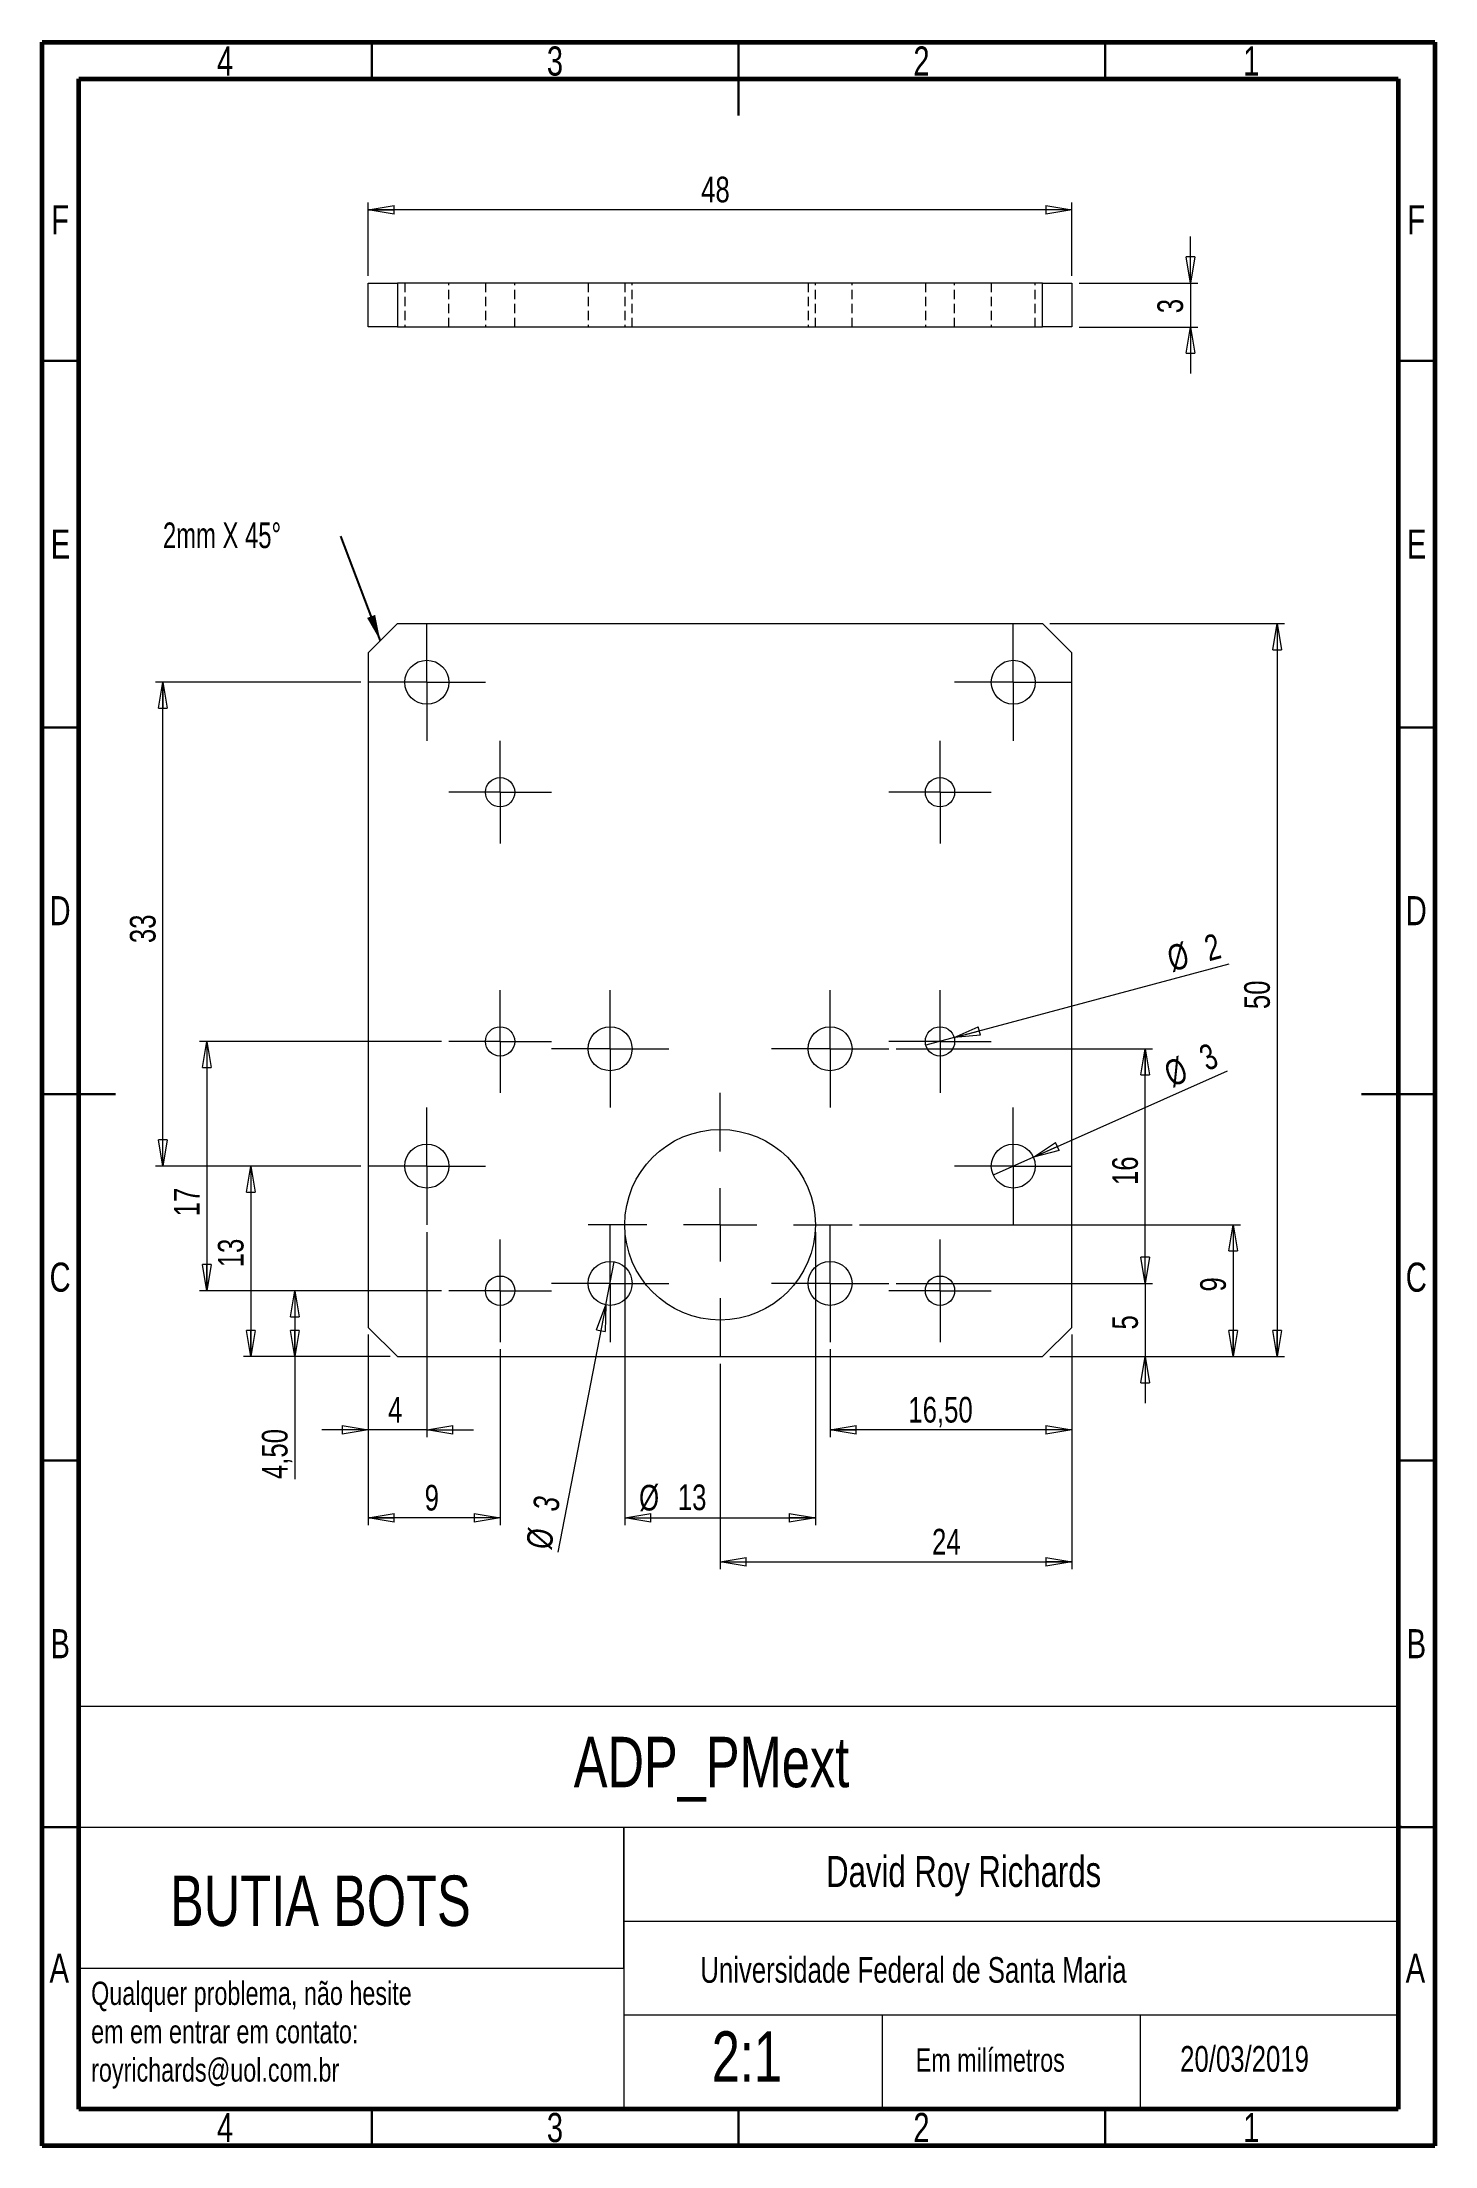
# Model space of a CAD drawing. Header units: millimetres. Extents: x 15 to 205, y 5 to 292.
import ezdxf

# ---------------------------------------------------------------- set-up
doc = ezdxf.new("R2010")
doc.units = ezdxf.units.MM
doc.linetypes.add('HIDDEN', pattern=[1.905, 1.27, -0.635])
doc.styles.add('SLDTEXTSTYLE0', font='TXT', dxfattribs={"width": 0.75})
doc.styles.add('SLDTEXTSTYLE1', font='TXT', dxfattribs={"width": 0.694444})
doc.dimstyles.new('SLDDIMSTYLE0', dxfattribs={"dimtxt": 3.5, "dimasz": 3.556, "dimexe": 0, "dimexo": 0.0625, "dimgap": 0.875, "dimtad": 1, "dimlfac": 0.5, "dimrnd": 1e-09, "dimzin": 12, "dimdsep": 46, "dimtxsty": 'SLDTEXTSTYLE0', "dimblk1": 'CLOSED', "dimblk2": 'CLOSED', "dimsah": 1, "dimcen": 0.09, "dimadec": 0, "dimazin": 3, "dimtfac": 1, "dimtofl": 0, "dimtmove": 0, "dimatfit": 3, "dimldrblk": 'CLOSED', "dimfxl": 0, "dimfrac": 2, "dimtolj": 1, "dimtzin": 12, "dimarcsym": 0})
doc.dimstyles.new('SLDDIMSTYLE1', dxfattribs={"dimtxt": 3.5, "dimasz": 3.556, "dimexe": 0, "dimexo": 0.0625, "dimgap": 0.875, "dimtad": 1, "dimlfac": 0.5, "dimrnd": 1e-09, "dimzin": 12, "dimdsep": 46, "dimtxsty": 'SLDTEXTSTYLE0', "dimblk1": 'CLOSED', "dimblk2": 'CLOSED', "dimsah": 1, "dimcen": 0.09, "dimadec": 0, "dimazin": 3, "dimtfac": 1, "dimtmove": 0, "dimatfit": 0, "dimldrblk": 'CLOSED', "dimfxl": 0, "dimfrac": 2, "dimtolj": 1, "dimtzin": 12, "dimarcsym": 0})
doc.dimstyles.new('SLDDIMSTYLE2', dxfattribs={"dimtxt": 3.5, "dimasz": 3.556, "dimexe": 0, "dimexo": 0.0625, "dimgap": 0.875, "dimtad": 1, "dimlfac": 0.5, "dimrnd": 1e-09, "dimzin": 12, "dimdsep": 46, "dimtxsty": 'SLDTEXTSTYLE0', "dimblk1": 'NONE', "dimblk2": 'CLOSED', "dimsah": 1, "dimcen": 0, "dimadec": 0, "dimazin": 3, "dimtfac": 1, "dimtmove": 0, "dimatfit": 3, "dimldrblk": 'NONE', "dimfxl": 0, "dimfrac": 2, "dimtolj": 1, "dimtzin": 12, "dimarcsym": 0})
doc.dimstyles.new('SLDDIMSTYLE3', dxfattribs={"dimtxt": 0.18, "dimasz": 3.556, "dimexe": 0, "dimexo": 0.0625, "dimgap": 0, "dimtad": 0, "dimtih": 1, "dimtoh": 1, "dimdec": 0, "dimrnd": 1e-09, "dimzin": 0, "dimdsep": 46, "dimtxsty": 'Standard', "dimsah": 1, "dimcen": 0.09, "dimadec": 0, "dimazin": 0, "dimtfac": 3.556, "dimtdec": 0, "dimtofl": 0, "dimtmove": 0, "dimatfit": 3, "dimfxl": 0, "dimfrac": 2, "dimtolj": 1, "dimtzin": 0, "dimarcsym": 0})

# ---------------------------------------------------------------- blocks, each defined once
blk = doc.blocks.new('SW_NOTE_0')
at = {"color": 0, "linetype": 'Continuous', "lineweight": 0, "char_height": 3.175, "attachment_point": 1, "style": 'SLDTEXTSTYLE0'}
for s, insert in [('Qualquer problema, não hesite', (0, 4.09)), ('em em entrar em contato:', (0, -1.14)), ('royrichards@uol.com.br', (0, -6.37))]:
    blk.add_mtext(s, dxfattribs=dict(at, insert=insert))
blk = doc.blocks.new('_CLOSED')
at = {"color": 0, "linetype": 'ByBlock', "lineweight": -2}
for p, q in [((-1, 0.166667), (0, 0)), ((-1, 0.166667), (-1, -0.166667)), ((0, 0), (-1, -0.166667)), ((0, 0), (-1, 0))]:
    blk.add_line(p, q, dxfattribs=at)
blk = doc.blocks.new('_D')
at = {"color": 7, "linetype": 'Continuous', "lineweight": 0}
for p, q in [((58.49, 138.67), (42.49, 138.67)), ((43.49, 138.67), (43.49, 112.67)), ((62.49, 112.67), (42.49, 112.67))]:
    blk.add_line(p, q, dxfattribs=at)
at = {"color": 7, "linetype": 'Continuous', "lineweight": 0, "xscale": 3.556, "yscale": 3.556}
for p, rotation in [((43.49, 138.67, -3), 90.0000000000004), ((43.49, 112.67, -3), 270.0000000000004)]:
    blk.add_blockref('_CLOSED', p, dxfattribs=dict(at, rotation=rotation))
at = {"color": 7, "linetype": 'Continuous', "lineweight": 0, "insert": (38.98, 124.86), "char_height": 3.5, "attachment_point": 1, "rotation": 90, "style": 'SLDTEXTSTYLE0'}
blk.add_mtext('13', dxfattribs=at)
blk = doc.blocks.new('_D_1')
at = {"color": 7, "linetype": 'Continuous', "lineweight": 0}
for p, q in [((69.49, 121.67), (48.49, 121.67)), ((49.49, 121.67), (49.49, 112.67)), ((62.49, 112.67), (48.49, 112.67)), ((49.49, 112.67), (49.49, 95.97))]:
    blk.add_line(p, q, dxfattribs=at)
at = {"color": 7, "linetype": 'Continuous', "lineweight": 0, "xscale": 3.556, "yscale": 3.556}
for p, rotation in [((49.49, 121.67, -3), 90.0000000000004), ((49.49, 112.67, -3), 270.0000000000004)]:
    blk.add_blockref('_CLOSED', p, dxfattribs=dict(at, rotation=rotation))
at = {"color": 7, "linetype": 'Continuous', "lineweight": 0, "insert": (44.98, 95.97), "char_height": 3.5, "attachment_point": 1, "rotation": 90, "style": 'SLDTEXTSTYLE0'}
blk.add_mtext('4,50', dxfattribs=at)
blk = doc.blocks.new('_D_2')
at = {"color": 7, "linetype": 'Continuous', "lineweight": 0}
for p, q in [((69.49, 155.67), (36.49, 155.67)), ((37.49, 155.67), (37.49, 121.67)), ((69.49, 121.67), (36.49, 121.67))]:
    blk.add_line(p, q, dxfattribs=at)
at = {"color": 7, "linetype": 'Continuous', "lineweight": 0, "xscale": 3.556, "yscale": 3.556}
for p, rotation in [((37.49, 155.67, -3), 90.0000000000004), ((37.49, 121.67, -3), 270.0000000000004)]:
    blk.add_blockref('_CLOSED', p, dxfattribs=dict(at, rotation=rotation))
at = {"color": 7, "linetype": 'Continuous', "lineweight": 0, "insert": (32.98, 131.81), "char_height": 3.5, "attachment_point": 1, "rotation": 90, "style": 'SLDTEXTSTYLE0'}
blk.add_mtext('17', dxfattribs=at)
blk = doc.blocks.new('_D_3')
at = {"color": 7, "linetype": 'Continuous', "lineweight": 0}
for p, q in [((94.49, 129.67), (94.49, 89.67)), ((120.49, 129.67), (120.49, 89.67)), ((94.49, 90.67), (120.49, 90.67))]:
    blk.add_line(p, q, dxfattribs=at)
at = {"color": 7, "linetype": 'Continuous', "lineweight": 0, "xscale": 3.556, "yscale": 3.556, "rotation": 180.0000000000004}
blk.add_blockref('_CLOSED', (94.49, 90.67, -3), dxfattribs=at)
at = {"color": 7, "linetype": 'Continuous', "lineweight": 0, "xscale": 3.556, "yscale": 3.556}
blk.add_blockref('_CLOSED', (120.49, 90.67, -3), dxfattribs=at)
at = {"color": 7, "linetype": 'Continuous', "lineweight": 0, "char_height": 3.5, "attachment_point": 1, "style": 'SLDTEXTSTYLE0'}
for s, insert in [('%%c', (96.44, 95.18)), ('13', (101.72, 95.23))]:
    blk.add_mtext(s, dxfattribs=dict(at, insert=insert))
blk = doc.blocks.new('_D_4')
at = {"color": 7, "linetype": 'Continuous', "lineweight": 0}
for p, q in [((165.49, 122.67), (165.49, 129.02)), ((131.49, 122.67), (166.49, 122.67)), ((165.49, 122.67), (165.49, 112.67)), ((152.49, 112.67), (166.49, 112.67)), ((165.49, 112.67), (165.49, 106.32))]:
    blk.add_line(p, q, dxfattribs=at)
at = {"color": 7, "linetype": 'Continuous', "lineweight": 0, "xscale": 3.556, "yscale": 3.556}
for p, rotation in [((165.49, 122.67, -3), 270.0000000000004), ((165.49, 112.67, -3), 90.0000000000004)]:
    blk.add_blockref('_CLOSED', p, dxfattribs=dict(at, rotation=rotation))
at = {"color": 7, "linetype": 'Continuous', "lineweight": 0, "insert": (160.98, 116.37), "char_height": 3.5, "attachment_point": 1, "rotation": 90, "style": 'SLDTEXTSTYLE0'}
blk.add_mtext('5', dxfattribs=at)
blk = doc.blocks.new('_D_5')
at = {"color": 7, "linetype": 'Continuous', "lineweight": 0}
for p, q in [((59.49, 115.67), (59.49, 89.67)), ((77.49, 113.67), (77.49, 89.67)), ((77.49, 90.67), (59.49, 90.67))]:
    blk.add_line(p, q, dxfattribs=at)
at = {"color": 7, "linetype": 'Continuous', "lineweight": 0, "xscale": 3.556, "yscale": 3.556, "rotation": 180.0000000000004}
blk.add_blockref('_CLOSED', (59.49, 90.67, -3), dxfattribs=at)
at = {"color": 7, "linetype": 'Continuous', "lineweight": 0, "xscale": 3.556, "yscale": 3.556}
blk.add_blockref('_CLOSED', (77.49, 90.67, -3), dxfattribs=at)
at = {"color": 7, "linetype": 'Continuous', "lineweight": 0, "insert": (67.19, 95.18), "char_height": 3.5, "attachment_point": 1, "style": 'SLDTEXTSTYLE0'}
blk.add_mtext('9', dxfattribs=at)
blk = doc.blocks.new('_D_6')
at = {"color": 7, "linetype": 'Continuous', "lineweight": 0}
for p, q in [((67.49, 129.67), (67.49, 101.67)), ((59.49, 115.67), (59.49, 101.67)), ((59.49, 102.67), (53.14, 102.67)), ((67.49, 102.67), (59.49, 102.67)), ((67.49, 102.67), (73.84, 102.67))]:
    blk.add_line(p, q, dxfattribs=at)
at = {"color": 7, "linetype": 'Continuous', "lineweight": 0, "xscale": 3.556, "yscale": 3.556}
blk.add_blockref('_CLOSED', (59.49, 102.67, -3), dxfattribs=at)
at = {"color": 7, "linetype": 'Continuous', "lineweight": 0, "xscale": 3.556, "yscale": 3.556, "rotation": 180.0000000000004}
blk.add_blockref('_CLOSED', (67.49, 102.67, -3), dxfattribs=at)
at = {"color": 7, "linetype": 'Continuous', "lineweight": 0, "insert": (62.19, 107.18), "char_height": 3.5, "attachment_point": 1, "style": 'SLDTEXTSTYLE0'}
blk.add_mtext('4', dxfattribs=at)
blk = doc.blocks.new('_D_7')
at = {"color": 7, "linetype": 'Continuous', "lineweight": 0}
for p, q in [((131.49, 154.67), (166.49, 154.67)), ((165.49, 122.67), (165.49, 154.67)), ((131.49, 122.67), (166.49, 122.67))]:
    blk.add_line(p, q, dxfattribs=at)
at = {"color": 7, "linetype": 'Continuous', "lineweight": 0, "xscale": 3.556, "yscale": 3.556}
for p, rotation in [((165.49, 154.67, -3), 90.0000000000004), ((165.49, 122.67, -3), 270.0000000000004)]:
    blk.add_blockref('_CLOSED', p, dxfattribs=dict(at, rotation=rotation))
at = {"color": 7, "linetype": 'Continuous', "lineweight": 0, "insert": (160.98, 136.08), "char_height": 3.5, "attachment_point": 1, "rotation": 90, "style": 'SLDTEXTSTYLE0'}
blk.add_mtext('16', dxfattribs=at)
blk = doc.blocks.new('_D_8')
at = {"color": 7, "linetype": 'Continuous', "lineweight": 0}
for q in [(176.72, 151.67), (144.75, 137.45)]:
    blk.add_line((150.23, 139.89), q, dxfattribs=at)
at = {"color": 7, "linetype": 'Continuous', "lineweight": 0, "xscale": 3.556, "yscale": 3.556, "rotation": 203.9723949975877}
blk.add_blockref('_CLOSED', (150.23, 139.89, -3), dxfattribs=at)
at = {"color": 7, "linetype": 'Continuous', "lineweight": 0, "char_height": 3.5, "attachment_point": 1, "rotation": 23.9724, "style": 'SLDTEXTSTYLE0'}
for s, insert in [('3', (172.51, 154.78)), ('%%c', (167.71, 152.58))]:
    blk.add_mtext(s, dxfattribs=dict(at, insert=insert))
blk = doc.blocks.new('_NONE')
blk = doc.blocks.new('_D_9')
at = {"color": 7, "linetype": 'Continuous', "lineweight": 0}
for q in [(176.95, 166.24), (135.56, 155.15)]:
    blk.add_line((139.42, 156.19), q, dxfattribs=at)
at = {"color": 7, "linetype": 'Continuous', "lineweight": 0, "xscale": 3.556, "yscale": 3.556, "rotation": 195.0000000000007}
blk.add_blockref('_CLOSED', (139.42, 156.19, -3), dxfattribs=at)
at = {"color": 7, "linetype": 'Continuous', "lineweight": 0, "char_height": 3.5, "attachment_point": 1, "rotation": 15, "style": 'SLDTEXTSTYLE0'}
for s, insert in [('%%c', (168.19, 168.56)), ('2', (173.27, 169.97))]:
    blk.add_mtext(s, dxfattribs=dict(at, insert=insert))
blk = doc.blocks.new('_D_10')
at = {"color": 7, "linetype": 'Continuous', "lineweight": 0}
for p, q in [((58.49, 204.67), (30.49, 204.67)), ((31.49, 138.67), (31.49, 204.67)), ((58.49, 138.67), (30.49, 138.67))]:
    blk.add_line(p, q, dxfattribs=at)
at = {"color": 7, "linetype": 'Continuous', "lineweight": 0, "xscale": 3.556, "yscale": 3.556}
for p, rotation in [((31.49, 204.67, -3), 90.0000000000004), ((31.49, 138.67, -3), 270.0000000000004)]:
    blk.add_blockref('_CLOSED', p, dxfattribs=dict(at, rotation=rotation))
at = {"color": 7, "linetype": 'Continuous', "lineweight": 0, "insert": (26.98, 169.08), "char_height": 3.5, "attachment_point": 1, "rotation": 90, "style": 'SLDTEXTSTYLE0'}
blk.add_mtext('33', dxfattribs=at)
blk = doc.blocks.new('_D_11')
at = {"color": 7, "linetype": 'Continuous', "lineweight": 0}
for p, q in [((155.49, 115.67), (155.49, 101.67)), ((122.49, 113.67), (122.49, 101.67)), ((155.49, 102.67), (122.49, 102.67))]:
    blk.add_line(p, q, dxfattribs=at)
at = {"color": 7, "linetype": 'Continuous', "lineweight": 0, "xscale": 3.556, "yscale": 3.556, "rotation": 180.0000000000004}
blk.add_blockref('_CLOSED', (122.49, 102.67, -3), dxfattribs=at)
at = {"color": 7, "linetype": 'Continuous', "lineweight": 0, "xscale": 3.556, "yscale": 3.556}
blk.add_blockref('_CLOSED', (155.49, 102.67, -3), dxfattribs=at)
at = {"color": 7, "linetype": 'Continuous', "lineweight": 0, "insert": (133.17, 107.18), "char_height": 3.5, "attachment_point": 1, "style": 'SLDTEXTSTYLE0'}
blk.add_mtext('16,50', dxfattribs=at)
blk = doc.blocks.new('_D_12')
at = {"color": 7, "linetype": 'Continuous', "lineweight": 0}
for p, q in [((152.49, 212.67), (184.49, 212.67)), ((183.49, 212.67), (183.49, 112.67)), ((152.49, 112.67), (184.49, 112.67))]:
    blk.add_line(p, q, dxfattribs=at)
at = {"color": 7, "linetype": 'Continuous', "lineweight": 0, "xscale": 3.556, "yscale": 3.556}
for p, rotation in [((183.49, 212.67, -3), 90.0000000000004), ((183.49, 112.67, -3), 270.0000000000004)]:
    blk.add_blockref('_CLOSED', p, dxfattribs=dict(at, rotation=rotation))
at = {"color": 7, "linetype": 'Continuous', "lineweight": 0, "insert": (178.98, 160.08), "char_height": 3.5, "attachment_point": 1, "rotation": 90, "style": 'SLDTEXTSTYLE0'}
blk.add_mtext('50', dxfattribs=at)
blk = doc.blocks.new('_D_13')
at = {"color": 7, "linetype": 'Continuous', "lineweight": 0}
for p, q in [((155.49, 115.67), (155.49, 83.67)), ((107.49, 111.67), (107.49, 83.67)), ((107.49, 84.67), (155.49, 84.67))]:
    blk.add_line(p, q, dxfattribs=at)
at = {"color": 7, "linetype": 'Continuous', "lineweight": 0, "xscale": 3.556, "yscale": 3.556, "rotation": 180.0000000000004}
blk.add_blockref('_CLOSED', (107.49, 84.67, -3), dxfattribs=at)
at = {"color": 7, "linetype": 'Continuous', "lineweight": 0, "xscale": 3.556, "yscale": 3.556}
blk.add_blockref('_CLOSED', (155.49, 84.67, -3), dxfattribs=at)
at = {"color": 7, "linetype": 'Continuous', "lineweight": 0, "insert": (136.4, 89.18), "char_height": 3.5, "attachment_point": 1, "style": 'SLDTEXTSTYLE0'}
blk.add_mtext('24', dxfattribs=at)
blk = doc.blocks.new('_D_14')
at = {"color": 7, "linetype": 'Continuous', "lineweight": 0}
for p, q in [((126.49, 130.67), (178.49, 130.67)), ((177.49, 130.67), (177.49, 112.67)), ((152.49, 112.67), (178.49, 112.67))]:
    blk.add_line(p, q, dxfattribs=at)
at = {"color": 7, "linetype": 'Continuous', "lineweight": 0, "xscale": 3.556, "yscale": 3.556}
for p, rotation in [((177.49, 130.67, -3), 90.0000000000004), ((177.49, 112.67, -3), 270.0000000000004)]:
    blk.add_blockref('_CLOSED', p, dxfattribs=dict(at, rotation=rotation))
at = {"color": 7, "linetype": 'Continuous', "lineweight": 0, "insert": (172.98, 121.55), "char_height": 3.5, "attachment_point": 1, "rotation": 90, "style": 'SLDTEXTSTYLE0'}
blk.add_mtext('9', dxfattribs=at)
blk = doc.blocks.new('_D_15')
at = {"color": 7, "linetype": 'Continuous', "lineweight": 0}
for q in [(93.06, 125.61), (85.36, 86)]:
    blk.add_line((91.91, 119.72), q, dxfattribs=at)
at = {"color": 7, "linetype": 'Continuous', "lineweight": 0, "xscale": 3.556, "yscale": 3.556, "rotation": 78.99934065620103}
blk.add_blockref('_CLOSED', (91.91, 119.72, -3), dxfattribs=at)
at = {"color": 7, "linetype": 'Continuous', "lineweight": 0, "char_height": 3.5, "attachment_point": 1, "rotation": 78.9993, "style": 'SLDTEXTSTYLE0'}
for s, insert in [('3', (81.89, 92.05)), ('%%c', (80.94, 86.85))]:
    blk.add_mtext(s, dxfattribs=dict(at, insert=insert))
blk = doc.blocks.new('SW_NOTE_1')
at = {"color": 0, "linetype": 'Continuous', "lineweight": 0, "insert": (-24.26, 1.87), "char_height": 3.5, "attachment_point": 1, "style": 'SLDTEXTSTYLE1'}
blk.add_mtext('2mm X 45°', dxfattribs=at)
blk = doc.blocks.new('SW_CENTERMARKSYMBOL_0')
at = {"color": 0, "linetype": 'Continuous', "lineweight": 0}
for p, q in [((0, 5), (0, 8)), ((0, 0), (0, 5)), ((-5, 0), (-8, 0)), ((0, 0), (-5, 0)), ((0, 0), (0, -5)), ((0, 0), (5, 0)), ((5, 0), (8, 0)), ((0, -5), (0, -8))]:
    blk.add_line(p, q, dxfattribs=at)
blk = doc.blocks.new('SW_CENTERMARKSYMBOL_1')
at = {"color": 0, "linetype": 'Continuous', "lineweight": 0}
for p, q in [((0, 5), (0, 7)), ((0, 0), (0, 5)), ((-5, 0), (-7, 0)), ((0, 0), (-5, 0)), ((0, 0), (0, -5)), ((0, 0), (5, 0)), ((5, 0), (7, 0)), ((0, -5), (0, -7))]:
    blk.add_line(p, q, dxfattribs=at)
blk = doc.blocks.new('SW_CENTERMARKSYMBOL_2')
at = {"color": 0, "linetype": 'Continuous', "lineweight": 0}
for p, q in [((0, 5), (0, 8)), ((0, 0), (0, 5)), ((-5, 0), (-8, 0)), ((0, 0), (-5, 0)), ((0, 0), (0, -5)), ((0, 0), (5, 0)), ((5, 0), (8, 0)), ((0, -5), (0, -8))]:
    blk.add_line(p, q, dxfattribs=at)
blk = doc.blocks.new('SW_CENTERMARKSYMBOL_3')
at = {"color": 0, "linetype": 'Continuous', "lineweight": 0}
for p, q in [((0, 5), (0, 7)), ((0, 0), (0, 5)), ((-5, 0), (-7, 0)), ((0, 0), (-5, 0)), ((0, 0), (0, -5)), ((0, 0), (5, 0)), ((5, 0), (7, 0)), ((0, -5), (0, -7))]:
    blk.add_line(p, q, dxfattribs=at)
blk = doc.blocks.new('SW_CENTERMARKSYMBOL_4')
at = {"color": 0, "linetype": 'Continuous', "lineweight": 0}
for p, q in [((0, 5), (0, 8)), ((0, 0), (0, 5)), ((-5, 0), (-8, 0)), ((0, 0), (-5, 0)), ((0, 0), (0, -5)), ((0, 0), (5, 0)), ((5, 0), (8, 0)), ((0, -5), (0, -8))]:
    blk.add_line(p, q, dxfattribs=at)
blk = doc.blocks.new('SW_CENTERMARKSYMBOL_5')
at = {"color": 0, "linetype": 'Continuous', "lineweight": 0}
for p, q in [((0, 5), (0, 7)), ((0, 0), (0, 5)), ((-5, 0), (-7, 0)), ((0, 0), (-5, 0)), ((0, 0), (0, -5)), ((0, 0), (5, 0)), ((5, 0), (7, 0)), ((0, -5), (0, -7))]:
    blk.add_line(p, q, dxfattribs=at)
blk = doc.blocks.new('SW_CENTERMARKSYMBOL_6')
at = {"color": 0, "linetype": 'Continuous', "lineweight": 0}
for p, q in [((0, 5), (0, 8)), ((0, 0), (0, 5)), ((-5, 0), (-8, 0)), ((0, 0), (-5, 0)), ((0, 0), (0, -5)), ((0, 0), (5, 0)), ((5, 0), (8, 0)), ((0, -5), (0, -8))]:
    blk.add_line(p, q, dxfattribs=at)
blk = doc.blocks.new('SW_CENTERMARKSYMBOL_7')
at = {"color": 0, "linetype": 'Continuous', "lineweight": 0}
for p, q in [((0, 5), (0, 7)), ((0, 0), (0, 5)), ((-5, 0), (-7, 0)), ((0, 0), (-5, 0)), ((0, 0), (0, -5)), ((0, 0), (5, 0)), ((5, 0), (7, 0)), ((0, -5), (0, -7))]:
    blk.add_line(p, q, dxfattribs=at)
blk = doc.blocks.new('SW_CENTERMARKSYMBOL_8')
at = {"color": 0, "linetype": 'Continuous', "lineweight": 0}
for p, q in [((0, 5), (0, 8)), ((0, 0), (0, 5)), ((-5, 0), (-8, 0)), ((0, 0), (-5, 0)), ((0, 0), (0, -5)), ((0, 0), (5, 0)), ((5, 0), (8, 0)), ((0, -5), (0, -8))]:
    blk.add_line(p, q, dxfattribs=at)
blk = doc.blocks.new('SW_CENTERMARKSYMBOL_9')
at = {"color": 0, "linetype": 'Continuous', "lineweight": 0}
for p, q in [((0, 5), (0, 8)), ((0, 0), (0, 5)), ((-5, 0), (-8, 0)), ((0, 0), (-5, 0)), ((0, 0), (0, -5)), ((0, 0), (5, 0)), ((5, 0), (8, 0)), ((0, -5), (0, -8))]:
    blk.add_line(p, q, dxfattribs=at)
blk = doc.blocks.new('SW_CENTERMARKSYMBOL_10')
at = {"color": 0, "linetype": 'Continuous', "lineweight": 0}
for p, q in [((0, 10), (0, 18)), ((0, 0), (0, 5)), ((-10, 0), (-18, 0)), ((0, 0), (-5, 0)), ((0, 0), (0, -5)), ((0, 0), (5, 0)), ((10, 0), (18, 0)), ((0, -10), (0, -18))]:
    blk.add_line(p, q, dxfattribs=at)
blk = doc.blocks.new('SW_CENTERMARKSYMBOL_11')
at = {"color": 0, "linetype": 'Continuous', "lineweight": 0}
for p, q in [((0, 5), (0, 7)), ((0, 0), (0, 5)), ((-5, 0), (-7, 0)), ((0, 0), (-5, 0)), ((0, 0), (0, -5)), ((0, 0), (5, 0)), ((5, 0), (7, 0)), ((0, -5), (0, -7))]:
    blk.add_line(p, q, dxfattribs=at)
blk = doc.blocks.new('SW_CENTERMARKSYMBOL_12')
at = {"color": 0, "linetype": 'Continuous', "lineweight": 0}
for p, q in [((0, 5), (0, 7)), ((0, 0), (0, 5)), ((-5, 0), (-7, 0)), ((0, 0), (-5, 0)), ((0, 0), (0, -5)), ((0, 0), (5, 0)), ((5, 0), (7, 0)), ((0, -5), (0, -7))]:
    blk.add_line(p, q, dxfattribs=at)
blk = doc.blocks.new('SW_CENTERMARKSYMBOL_13')
at = {"color": 0, "linetype": 'Continuous', "lineweight": 0}
for p, q in [((0, 5), (0, 8)), ((0, 0), (0, 5)), ((-5, 0), (-8, 0)), ((0, 0), (-5, 0)), ((0, 0), (0, -5)), ((0, 0), (5, 0)), ((5, 0), (8, 0)), ((0, -5), (0, -8))]:
    blk.add_line(p, q, dxfattribs=at)
blk = doc.blocks.new('SW_CENTERMARKSYMBOL_14')
at = {"color": 0, "linetype": 'Continuous', "lineweight": 0}
for p, q in [((0, 5), (0, 8)), ((0, 0), (0, 5)), ((-5, 0), (-8, 0)), ((0, 0), (-5, 0)), ((0, 0), (0, -5)), ((0, 0), (5, 0)), ((5, 0), (8, 0)), ((0, -5), (0, -8))]:
    blk.add_line(p, q, dxfattribs=at)
blk = doc.blocks.new('SW_CENTERMARKSYMBOL_15')
at = {"color": 0, "linetype": 'Continuous', "lineweight": 0}
for p, q in [((0, 5), (0, 8)), ((0, 0), (0, 5)), ((-5, 0), (-8, 0)), ((0, 0), (-5, 0)), ((0, 0), (0, -5)), ((0, 0), (5, 0)), ((5, 0), (8, 0)), ((0, -5), (0, -8))]:
    blk.add_line(p, q, dxfattribs=at)
blk = doc.blocks.new('SW_CENTERMARKSYMBOL_16')
at = {"color": 0, "linetype": 'Continuous', "lineweight": 0}
for p, q in [((0, 5), (0, 7)), ((0, 0), (0, 5)), ((-5, 0), (-7, 0)), ((0, 0), (-5, 0)), ((0, 0), (0, -5)), ((0, 0), (5, 0)), ((5, 0), (7, 0)), ((0, -5), (0, -7))]:
    blk.add_line(p, q, dxfattribs=at)
blk = doc.blocks.new('SW_CENTERMARKSYMBOL_17')
at = {"color": 0, "linetype": 'Continuous', "lineweight": 0}
for p, q in [((0, 5), (0, 8)), ((0, 0), (0, 5)), ((-5, 0), (-8, 0)), ((0, 0), (-5, 0)), ((0, 0), (0, -5)), ((0, 0), (5, 0)), ((5, 0), (8, 0)), ((0, -5), (0, -8))]:
    blk.add_line(p, q, dxfattribs=at)
blk = doc.blocks.new('SW_CENTERMARKSYMBOL_18')
at = {"color": 0, "linetype": 'Continuous', "lineweight": 0}
for p, q in [((0, 5), (0, 7)), ((0, 0), (0, 5)), ((-5, 0), (-7, 0)), ((0, 0), (-5, 0)), ((0, 0), (0, -5)), ((0, 0), (5, 0)), ((5, 0), (7, 0)), ((0, -5), (0, -7))]:
    blk.add_line(p, q, dxfattribs=at)
blk = doc.blocks.new('SW_CENTERMARKSYMBOL_19')
at = {"color": 0, "linetype": 'Continuous', "lineweight": 0}
for p, q in [((0, 5), (0, 8)), ((0, 0), (0, 5)), ((-5, 0), (-8, 0)), ((0, 0), (-5, 0)), ((0, 0), (0, -5)), ((0, 0), (5, 0)), ((5, 0), (8, 0)), ((0, -5), (0, -8))]:
    blk.add_line(p, q, dxfattribs=at)
blk = doc.blocks.new('SW_CENTERMARKSYMBOL_20')
at = {"color": 0, "linetype": 'Continuous', "lineweight": 0}
for p, q in [((0, 5), (0, 7)), ((0, 0), (0, 5)), ((-5, 0), (-7, 0)), ((0, 0), (-5, 0)), ((0, 0), (0, -5)), ((0, 0), (5, 0)), ((5, 0), (7, 0)), ((0, -5), (0, -7))]:
    blk.add_line(p, q, dxfattribs=at)
blk = doc.blocks.new('SW_CENTERMARKSYMBOL_21')
at = {"color": 0, "linetype": 'Continuous', "lineweight": 0}
for p, q in [((0, 5), (0, 8)), ((0, 0), (0, 5)), ((-5, 0), (-8, 0)), ((0, 0), (-5, 0)), ((0, 0), (0, -5)), ((0, 0), (5, 0)), ((5, 0), (8, 0)), ((0, -5), (0, -8))]:
    blk.add_line(p, q, dxfattribs=at)
blk = doc.blocks.new('SW_CENTERMARKSYMBOL_22')
at = {"color": 0, "linetype": 'Continuous', "lineweight": 0}
for p, q in [((0, 5), (0, 7)), ((0, 0), (0, 5)), ((-5, 0), (-7, 0)), ((0, 0), (-5, 0)), ((0, 0), (0, -5)), ((0, 0), (5, 0)), ((5, 0), (7, 0)), ((0, -5), (0, -7))]:
    blk.add_line(p, q, dxfattribs=at)
blk = doc.blocks.new('SW_CENTERMARKSYMBOL_23')
at = {"color": 0, "linetype": 'Continuous', "lineweight": 0}
for p, q in [((0, 5), (0, 8)), ((0, 0), (0, 5)), ((-5, 0), (-8, 0)), ((0, 0), (-5, 0)), ((0, 0), (0, -5)), ((0, 0), (5, 0)), ((5, 0), (8, 0)), ((0, -5), (0, -8))]:
    blk.add_line(p, q, dxfattribs=at)
blk = doc.blocks.new('SW_CENTERMARKSYMBOL_24')
at = {"color": 0, "linetype": 'Continuous', "lineweight": 0}
for p, q in [((0, 5), (0, 8)), ((0, 0), (0, 5)), ((-5, 0), (-8, 0)), ((0, 0), (-5, 0)), ((0, 0), (0, -5)), ((0, 0), (5, 0)), ((5, 0), (8, 0)), ((0, -5), (0, -8))]:
    blk.add_line(p, q, dxfattribs=at)
blk = doc.blocks.new('SW_CENTERMARKSYMBOL_25')
at = {"color": 0, "linetype": 'Continuous', "lineweight": 0}
for p, q in [((0, 10), (0, 18)), ((0, 0), (0, 5)), ((-10, 0), (-18, 0)), ((0, 0), (-5, 0)), ((0, 0), (0, -5)), ((0, 0), (5, 0)), ((10, 0), (18, 0)), ((0, -10), (0, -18))]:
    blk.add_line(p, q, dxfattribs=at)
blk = doc.blocks.new('SW_CENTERMARKSYMBOL_26')
at = {"color": 0, "linetype": 'Continuous', "lineweight": 0}
for p, q in [((0, 5), (0, 7)), ((0, 0), (0, 5)), ((-5, 0), (-7, 0)), ((0, 0), (-5, 0)), ((0, 0), (0, -5)), ((0, 0), (5, 0)), ((5, 0), (7, 0)), ((0, -5), (0, -7))]:
    blk.add_line(p, q, dxfattribs=at)
blk = doc.blocks.new('SW_CENTERMARKSYMBOL_27')
at = {"color": 0, "linetype": 'Continuous', "lineweight": 0}
for p, q in [((0, 5), (0, 7)), ((0, 0), (0, 5)), ((-5, 0), (-7, 0)), ((0, 0), (-5, 0)), ((0, 0), (0, -5)), ((0, 0), (5, 0)), ((5, 0), (7, 0)), ((0, -5), (0, -7))]:
    blk.add_line(p, q, dxfattribs=at)
blk = doc.blocks.new('SW_CENTERMARKSYMBOL_28')
at = {"color": 0, "linetype": 'Continuous', "lineweight": 0}
for p, q in [((0, 5), (0, 8)), ((0, 0), (0, 5)), ((-5, 0), (-8, 0)), ((0, 0), (-5, 0)), ((0, 0), (0, -5)), ((0, 0), (5, 0)), ((5, 0), (8, 0)), ((0, -5), (0, -8))]:
    blk.add_line(p, q, dxfattribs=at)
blk = doc.blocks.new('SW_CENTERMARKSYMBOL_29')
at = {"color": 0, "linetype": 'Continuous', "lineweight": 0}
for p, q in [((0, 5), (0, 8)), ((0, 0), (0, 5)), ((-5, 0), (-8, 0)), ((0, 0), (-5, 0)), ((0, 0), (0, -5)), ((0, 0), (5, 0)), ((5, 0), (8, 0)), ((0, -5), (0, -8))]:
    blk.add_line(p, q, dxfattribs=at)
blk = doc.blocks.new('_D_16')
at = {"color": 7, "linetype": 'Continuous', "lineweight": 0}
for p, q in [((59.49, 260.13), (59.49, 270.13)), ((155.49, 260.13), (155.49, 270.13)), ((155.49, 269.13), (59.49, 269.13))]:
    blk.add_line(p, q, dxfattribs=at)
at = {"color": 7, "linetype": 'Continuous', "lineweight": 0, "xscale": 3.556, "yscale": 3.556, "rotation": 180.0000000000004}
blk.add_blockref('_CLOSED', (59.49, 269.13, -24), dxfattribs=at)
at = {"color": 7, "linetype": 'Continuous', "lineweight": 0, "xscale": 3.556, "yscale": 3.556}
blk.add_blockref('_CLOSED', (155.49, 269.13, -24), dxfattribs=at)
at = {"color": 7, "linetype": 'Continuous', "lineweight": 0, "insert": (104.9, 273.64), "char_height": 3.5, "attachment_point": 1, "style": 'SLDTEXTSTYLE0'}
blk.add_mtext('48', dxfattribs=at)
blk = doc.blocks.new('_D_17')
at = {"color": 7, "linetype": 'Continuous', "lineweight": 0}
for p, q in [((171.65, 259.13), (171.65, 265.48)), ((156.49, 259.13), (172.65, 259.13)), ((171.65, 259.13), (171.65, 253.13)), ((156.49, 253.13), (172.65, 253.13)), ((171.65, 253.13), (171.65, 246.78))]:
    blk.add_line(p, q, dxfattribs=at)
at = {"color": 7, "linetype": 'Continuous', "lineweight": 0, "xscale": 3.556, "yscale": 3.556}
for p, rotation in [((171.65, 259.13, -24), 270.0000000000004), ((171.65, 253.13, -24), 90.0000000000004)]:
    blk.add_blockref('_CLOSED', p, dxfattribs=dict(at, rotation=rotation))
at = {"color": 7, "linetype": 'Continuous', "lineweight": 0, "insert": (167.14, 255.01), "char_height": 3.5, "attachment_point": 1, "rotation": 90, "style": 'SLDTEXTSTYLE0'}
blk.add_mtext('3', dxfattribs=at)

msp = doc.modelspace()

# ---------------------------------------------------------------- linework, layer by layer
at = {"color": 7, "linetype": 'Continuous', "lineweight": 60}
for p, q in [((15, 5), (15, 292)), ((15, 292), (205, 292)), ((205, 292), (205, 5)), ((20, 10), (20, 287)), ((20, 287), (200, 287)), ((200, 287), (200, 10)), ((200, 10), (20, 10)), ((205, 5), (15, 5))]:
    msp.add_line(p, q, dxfattribs=at)
at = {"color": 7, "linetype": 'Continuous', "lineweight": 30}
for p, q in [((60, 287), (60, 292)), ((110, 292), (110, 282)), ((110, 287), (110, 292)), ((160, 287), (160, 292)), ((20, 248.5), (15, 248.5)), ((200, 248.5), (205, 248.5)), ((20, 198.5), (15, 198.5)), ((200, 198.5), (205, 198.5)), ((15, 148.5), (25, 148.5)), ((20, 148.5), (15, 148.5)), ((205, 148.5), (195, 148.5)), ((200, 148.5), (205, 148.5)), ((20, 98.5), (15, 98.5)), ((200, 98.5), (205, 98.5)), ((20, 48.5), (15, 48.5)), ((200, 48.5), (205, 48.5)), ((60, 10), (60, 5)), ((110, 10), (110, 5)), ((160, 10), (160, 5))]:
    msp.add_line(p, q, dxfattribs=at)
at = {"color": 7, "linetype": 'Continuous', "lineweight": 15}
for p, q in [((59.487, 253.132), (59.487, 259.132)), ((59.487, 259.132), (63.487, 259.132)), ((63.487, 259.132), (63.487, 253.132)), ((151.487, 259.132), (63.487, 259.132)), ((151.487, 253.132), (151.487, 259.132)), ((151.487, 259.132), (155.487, 259.132)), ((155.487, 259.132), (155.487, 253.132)), ((63.487, 253.132), (59.487, 253.132)), ((63.487, 253.132), (151.487, 253.132)), ((155.487, 253.132), (151.487, 253.132)), ((63.487, 212.668), (59.487, 208.668)), ((63.487, 212.668), (151.487, 212.668)), ((155.487, 208.668), (151.487, 212.668)), ((59.487, 208.668), (59.487, 116.668)), ((155.487, 116.668), (155.487, 208.668)), ((59.487, 116.668), (63.487, 112.668)), ((151.487, 112.668), (155.487, 116.668)), ((63.487, 112.668), (151.487, 112.668))]:
    msp.add_line(p, q, dxfattribs=at)
at = {"color": 7, "linetype": 'HIDDEN', "lineweight": 0}
for p, q in [((64.487, 259.132), (64.487, 253.132)), ((70.487, 253.132), (70.487, 259.132)), ((75.487, 259.132), (75.487, 253.132)), ((79.487, 253.132), (79.487, 259.132)), ((89.487, 259.132), (89.487, 253.132)), ((94.487, 259.132), (94.487, 253.132)), ((95.487, 253.132), (95.487, 259.132)), ((119.487, 259.132), (119.487, 253.132)), ((120.487, 253.132), (120.487, 259.132)), ((125.487, 253.132), (125.487, 259.132)), ((135.487, 259.132), (135.487, 253.132)), ((139.487, 253.132), (139.487, 259.132)), ((144.487, 259.132), (144.487, 253.132)), ((150.487, 253.132), (150.487, 259.132))]:
    msp.add_line(p, q, dxfattribs=at)
at = {"color": 7, "linetype": 'Continuous', "lineweight": 0}
for p, q in [((20, 65), (200, 65)), ((20, 48.5), (200, 48.5)), ((94.374, 29.25), (94.374, 48.5)), ((94.374, 48.5), (94.374, 10)), ((200, 48.5), (200.442, 48.669)), ((94.374, 35.667), (200, 35.667)), ((200, 35.667), (200, 22.837)), ((20, 29.25), (94.374, 29.25)), ((200, 22.837), (94.374, 22.837)), ((129.584, 22.837), (129.584, 10)), ((164.794, 22.837), (164.794, 10))]:
    msp.add_line(p, q, dxfattribs=at)
at = {"color": 7, "linetype": 'Continuous', "lineweight": 15}
for centre, radius in [((67.487, 204.668), 3), ((147.487, 204.668), 3), ((77.487, 189.668), 2), ((137.487, 189.668), 2), ((77.487, 155.668), 2), ((92.487, 154.668), 3), ((122.487, 154.668), 3), ((137.487, 155.668), 2), ((107.487, 130.668), 13), ((67.487, 138.668), 3), ((147.487, 138.668), 3), ((77.487, 121.668), 2), ((92.487, 122.668), 3), ((122.487, 122.668), 3), ((137.487, 121.668), 2)]:
    msp.add_circle(centre, radius, dxfattribs=at)

# ---------------------------------------------------------------- block references
at = {"color": 7, "linetype": 'Continuous', "lineweight": 0}
for name, p in [('SW_NOTE_1', (55.747, 224.596)), ('SW_CENTERMARKSYMBOL_14', (67.487, 204.668)), ('SW_CENTERMARKSYMBOL_29', (67.487, 204.668)), ('SW_CENTERMARKSYMBOL_13', (147.487, 204.668)), ('SW_CENTERMARKSYMBOL_28', (147.487, 204.668)), ('SW_CENTERMARKSYMBOL_11', (77.487, 189.668)), ('SW_CENTERMARKSYMBOL_26', (77.487, 189.668)), ('SW_CENTERMARKSYMBOL_12', (137.487, 189.668)), ('SW_CENTERMARKSYMBOL_27', (137.487, 189.668)), ('SW_CENTERMARKSYMBOL_5', (77.487, 155.668)), ('SW_CENTERMARKSYMBOL_20', (77.487, 155.668)), ('SW_CENTERMARKSYMBOL_8', (92.487, 154.668)), ('SW_CENTERMARKSYMBOL_23', (92.487, 154.668)), ('SW_CENTERMARKSYMBOL_2', (122.487, 154.668)), ('SW_CENTERMARKSYMBOL_17', (122.487, 154.668)), ('SW_CENTERMARKSYMBOL_1', (137.487, 155.668)), ('SW_CENTERMARKSYMBOL_16', (137.487, 155.668)), ('SW_CENTERMARKSYMBOL_9', (67.487, 138.668)), ('SW_CENTERMARKSYMBOL_24', (67.487, 138.668)), ('SW_CENTERMARKSYMBOL_10', (107.487, 130.668)), ('SW_CENTERMARKSYMBOL_25', (107.487, 130.668)), ('SW_CENTERMARKSYMBOL_0', (147.487, 138.668)), ('SW_CENTERMARKSYMBOL_15', (147.487, 138.668)), ('SW_CENTERMARKSYMBOL_6', (92.487, 122.668)), ('SW_CENTERMARKSYMBOL_21', (92.487, 122.668)), ('SW_CENTERMARKSYMBOL_4', (122.487, 122.668)), ('SW_CENTERMARKSYMBOL_19', (122.487, 122.668)), ('SW_CENTERMARKSYMBOL_7', (77.487, 121.668)), ('SW_CENTERMARKSYMBOL_22', (77.487, 121.668)), ('SW_CENTERMARKSYMBOL_3', (137.487, 121.668)), ('SW_CENTERMARKSYMBOL_18', (137.487, 121.668)), ('SW_NOTE_0', (21.693, 23.318))]:
    msp.add_blockref(name, p, dxfattribs=at)

# ---------------------------------------------------------------- texts
at = {"color": 7, "linetype": 'Continuous', "lineweight": 0, "style": 'SLDTEXTSTYLE0'}
for s, insert, char_height, attachment_point in [('4', (39.96, 291.401), 3.969, 2), ('3', (84.96, 291.401), 3.969, 2), ('2', (134.96, 291.401), 3.969, 2), ('1', (179.96, 291.401), 3.969, 2), ('F', (17.458, 269.747), 3.969, 2), ('F', (202.458, 269.747), 3.969, 2), ('E', (17.508, 225.497), 3.969, 2), ('E', (202.508, 225.497), 3.969, 2), ('D', (17.453, 175.497), 3.969, 2), ('D', (202.453, 175.497), 3.969, 2), ('C', (17.459, 125.497), 3.969, 2), ('C', (202.459, 125.497), 3.969, 2), ('B', (17.471, 75.497), 3.969, 2), ('B', (202.471, 75.497), 3.969, 2), ('ADP_PMext', (87.527, 60.81), 6.8792, 1), ('David Roy Richards', (121.956, 44.556), 4.23333, 1), ('BUTIA BOTS', (52.963, 41.886), 6.8792, 2), ('A', (17.34, 31.247), 3.969, 2), ('Universidade Federal de Santa Maria', (104.789, 30.759), 3.5, 1), ('A', (202.34, 31.247), 3.969, 2), ('2:1', (106.349, 20.628), 6.8792, 1), ('Em milímetros', (134.173, 18.3), 3.175, 1), ('20/03/2019', (170.246, 18.628), 3.5, 1), ('4', (39.96, 9.497), 3.969, 2), ('3', (84.96, 9.497), 3.969, 2), ('2', (134.96, 9.497), 3.969, 2), ('1', (179.96, 9.497), 3.969, 2)]:
    msp.add_mtext(s, dxfattribs=dict(at, insert=insert, char_height=char_height, attachment_point=attachment_point))

# ---------------------------------------------------------------- dimensions: what is measured, and where the dimension line sits
at = {"color": 7, "linetype": 'Continuous', "lineweight": 0}
for base, p1, p2, dimstyle, picture, middle in [((59.487, 269.132), (155.487, 259.132), (59.487, 259.132), 'SLDDIMSTYLE0', '_D_16', (107.487, 269.132)), ((59.487, 102.668), (67.487, 130.668), (59.487, 116.668), 'SLDDIMSTYLE1', '_D_6', (63.487, 102.668)), ((59.487, 90.668), (77.487, 114.668), (59.487, 116.668), 'SLDDIMSTYLE0', '_D_5', (68.487, 90.668)), ((122.487, 102.668), (155.487, 116.668), (122.487, 114.668), 'SLDDIMSTYLE0', '_D_11', (138.987, 102.668))]:
    dim = msp.add_linear_dim(base=base, p1=p1, p2=p2, dimstyle=dimstyle, dxfattribs=at)
    dim.commit()
    dim.dimension.update_dxf_attribs({"geometry": picture, "text_midpoint": middle, "dimtype": 160})
for base, p1, p2, angle, dimstyle, picture, middle in [((171.654, 253.132), (155.487, 259.132), (155.487, 253.132), 90, 'SLDDIMSTYLE1', '_D_17', (171.654, 256.304)), ((183.487, 112.668), (151.487, 212.668), (151.487, 112.668), 90, 'SLDDIMSTYLE0', '_D_12', (183.487, 162.668)), ((31.487, 204.668), (59.487, 138.668), (59.487, 204.668), 90, 'SLDDIMSTYLE0', '_D_10', (31.487, 171.668)), ((37.487, 121.668), (70.487, 155.668), (70.487, 121.668), 90, 'SLDDIMSTYLE0', '_D_2', (37.487, 134.398)), ((165.487, 154.668), (130.487, 122.668), (130.487, 154.668), 90, 'SLDDIMSTYLE0', '_D_7', (165.487, 138.668)), ((43.487, 112.668), (59.487, 138.668), (63.487, 112.668), 90, 'SLDDIMSTYLE0', '_D', (43.487, 127.447)), ((177.487, 112.668), (125.487, 130.668), (151.487, 112.668), 90, 'SLDDIMSTYLE0', '_D_14', (177.487, 122.846)), ((165.487, 112.668), (130.487, 122.668), (151.487, 112.668), 90, 'SLDDIMSTYLE1', '_D_4', (165.487, 117.668)), ((49.487, 112.668), (70.487, 121.668), (63.487, 112.668), 90, 'SLDDIMSTYLE0', '_D_1', (49.487, 100.499)), ((155.487, 84.668), (107.487, 112.668), (155.487, 116.668), 0, 'SLDDIMSTYLE0', '_D_13', (138.987, 84.668))]:
    dim = msp.add_linear_dim(base=base, p1=p1, p2=p2, angle=angle, dimstyle=dimstyle, dxfattribs=at)
    dim.commit()
    dim.dimension.update_dxf_attribs({"geometry": picture, "text_midpoint": middle, "dimtype": 160})
for p1, p2, picture, middle in [((135.555, 155.15), (139.419, 156.186), '_D_9', (173.255, 165.252)), ((144.746, 137.449), (150.228, 139.887), '_D_8', (173.255, 150.126)), ((93.059, 125.613), (91.915, 119.723), '_D_15', (86.086, 89.741))]:
    dim = msp.add_diameter_dim_2p(p1=p1, p2=p2, dimstyle='SLDDIMSTYLE2', dxfattribs=at)
    dim.commit()
    dim.dimension.update_dxf_attribs({"geometry": picture, "text_midpoint": middle, "dimtype": 163})
dim = msp.add_linear_dim(base=(120.487, 90.668), p1=(94.487, 130.668), p2=(120.487, 130.668), text='%%c<>', dimstyle='SLDDIMSTYLE0', dxfattribs=at)
dim.commit()
dim.dimension.update_dxf_attribs({"geometry": '_D_3', "text_midpoint": (101.668, 90.668), "dimtype": 160})

# ---------------------------------------------------------------- leaders
msp.add_leader([(61.142, 210.323), (55.747, 224.596)], dimstyle='SLDDIMSTYLE3', dxfattribs=at)

doc.saveas('drawing.dxf')
